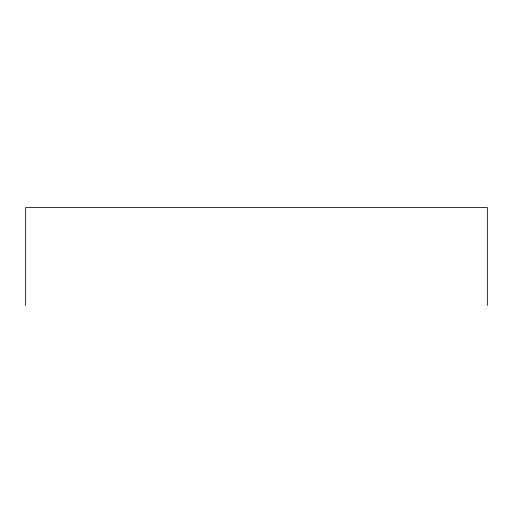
<?xml version="1.0" encoding="UTF-8"?>
<svg xmlns="http://www.w3.org/2000/svg" width="513" height="513" viewBox="0 0 513 513"><rect width="100%" height="100%" fill="white"/><g stroke="black" fill="none" stroke-linecap="round" stroke-linejoin="round"><path stroke-width="0.77" d="M487.35 305.453L487.35 207.547L25.65 207.547L25.65 305.453"/></g></svg>
